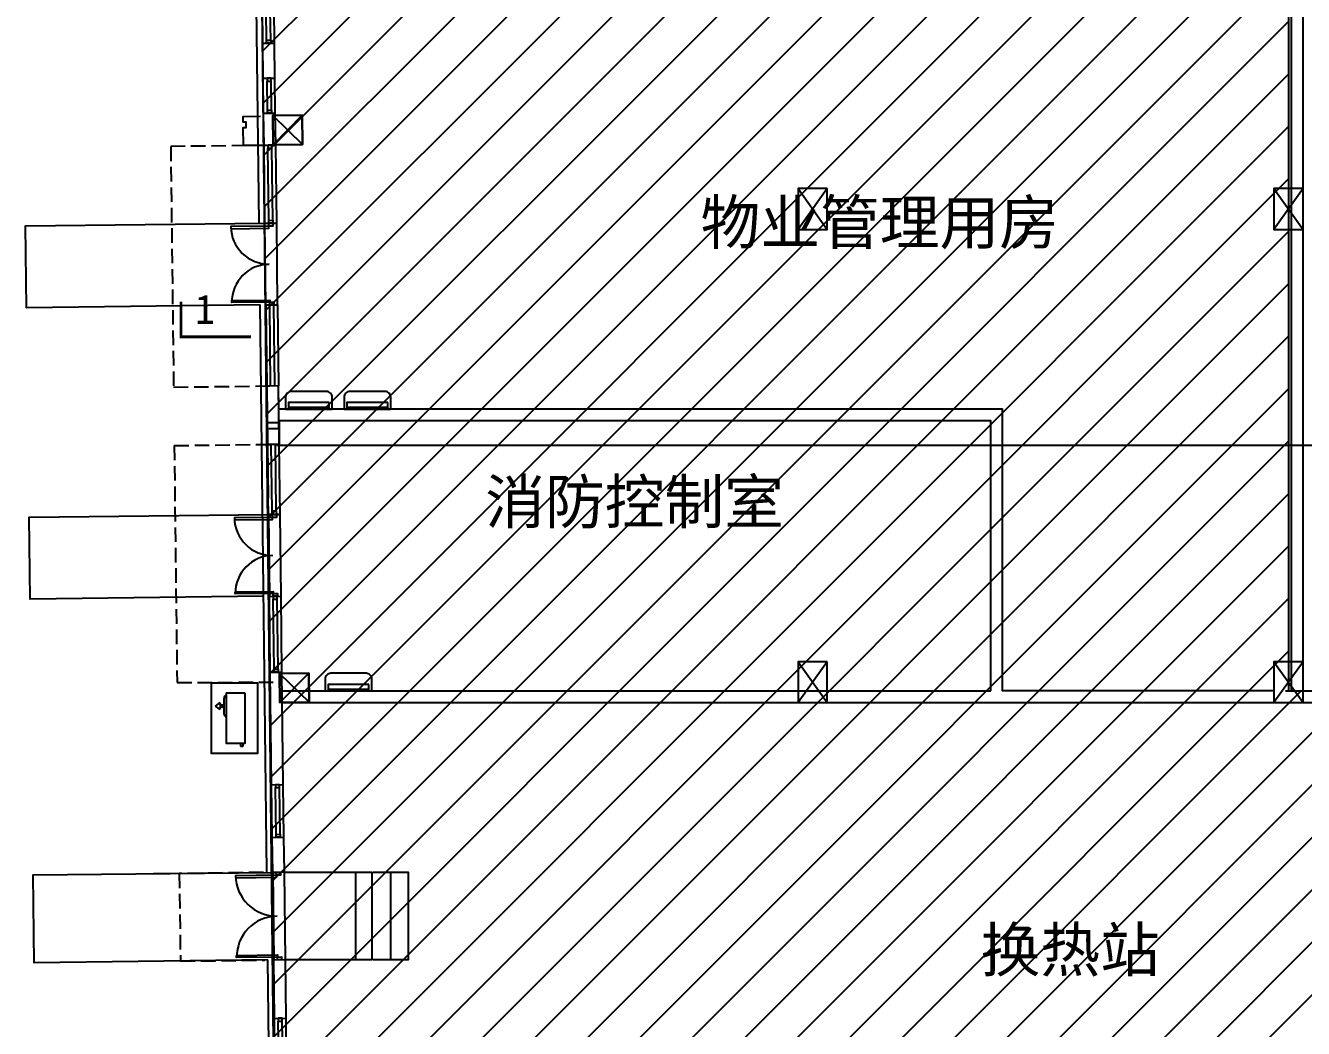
# Model space of a CAD drawing. Header units: millimetres. Extents: x -248992 to 1906102, y -24098 to 332602.
# Drawn here: x 737487 to 759372, y 18071 to 35241 of the extents above; entities that cross this region are included whole.
import ezdxf
from ezdxf.enums import TextEntityAlignment as Align

# ---------------------------------------------------------------- set-up
doc = ezdxf.new("R2010")
doc.units = ezdxf.units.MM
doc.header["$LTSCALE"] = 100
doc.linetypes.add('A6-21#-X-1F$0$X31-1F$0$X31-1F$0$X31-1F$0$DASH', pattern=[0.35, 0.25, -0.1])
for name, color, linetype in [('-ACO-TTLB', 153, 'Continuous'), ('A-CONC', 30, 'Continuous'), ('A-HATCH', 251, 'Continuous'), ('A-ROOM-IDEN', 31, 'Continuous'), ('A6-21#-X-1F$0$-ACO-TTLB', 153, 'Continuous'), ('A6-21#-X-1F$0$A-DETL-HEAT', 33, 'Continuous'), ('A6-21#-X-1F$0$A-EQPM', 202, 'Continuous'), ('A6-21#-X-1F$0$A-HOLE-WALL', 1, 'Continuous'), ('A6-21#-X-1F$0$A-SECT', 150, 'Continuous'), ('A6-21#-X-1F$0$A-SILL', 135, 'Continuous'), ('A6-21#-X-1F$0$A-STAIR', 142, 'Continuous'), ('A6-21#-X-1F$0$A-TITLE', 222, 'Continuous'), ('A6-21#-X-1F$0$A-WALL', 2, 'Continuous'), ('A6-21#-X-1F$0$A-WIND', 126, 'Continuous'), ('A6-21#-X-1F$0$X31-1F$0$X31-1F$0$X31-1F$0$A-BALC', 201, 'Continuous'), ('A6-21#-X-1F$0$XU-CORE-1F$0$A-DOOR', 190, 'Continuous'), ('A6-21#-X-1F$0$金属铝板', 17, 'Continuous'), ('A6-DK-BG-B1F$0$A-STAIR', 142, 'Continuous'), ('A6-W-B1$0$S-WALL-S', 4, 'Continuous'), ('xref(dwg引用图层)', 7, 'Continuous')]:
    doc.layers.add(name, color=color, linetype=linetype)
doc.layers.add('A6-W-B1$0$S-EDIT', color=241, linetype='Continuous', plot=False)
doc.styles.add('A6-21#-X-1F$0$华文细黑', font='STXIHEI.TTF')
doc.styles.add('华文细黑', font='STXIHEI.TTF')

# ---------------------------------------------------------------- blocks, each defined once
blk = doc.blocks.new('*U403')
at = {"linetype": 'ByBlock', "lineweight": -2}
for points in [[(-735, 1415), (-35, 1415), (-35, 1450), (-735, 1450)], [(-35, 1450), (-35, 1500), (35, 1500), (35, 1450)], [(-735, 85), (-35, 85), (-35, 50), (-735, 50)], [(-35, 0), (-35, 50), (35, 50), (35, 0)]]:
    blk.add_lwpolyline(points, close=True, dxfattribs=at)
for centre, start, end in [((-35, 1450), 180, 270), ((-35, 50), 90, 180)]:
    blk.add_arc(centre, 700, start, end, dxfattribs=at)
blk = doc.blocks.new('*U399')
at = {"linetype": 'ByBlock', "lineweight": -2}
for p, q in [((650, 135), (1450, 135)), ((650, 65), (1450, 65))]:
    blk.add_line(p, q, dxfattribs=at)
for points in [[(600, 135), (650, 135), (650, 65), (600, 65)], [(1500, 135), (1450, 135), (1450, 65), (1500, 65)]]:
    blk.add_lwpolyline(points, close=True, dxfattribs=at)
at = {"layer": 'A6-21#-X-1F$0$A-SILL'}
for p, q in [((600, 200), (1500, 200)), ((600, 0), (1500, 0))]:
    blk.add_line(p, q, dxfattribs=at)
blk = doc.blocks.new('*U392')
at = {"linetype": 'ByBlock', "lineweight": -2}
for points in [[(-685, 1315), (-35, 1315), (-35, 1350), (-685, 1350)], [(-35, 1350), (-35, 1400), (35, 1400), (35, 1350)], [(-685, 85), (-35, 85), (-35, 50), (-685, 50)], [(-35, 0), (-35, 50), (35, 50), (35, 0)]]:
    blk.add_lwpolyline(points, close=True, dxfattribs=at)
for centre, start, end in [((-35, 1350), 180, 270), ((-35, 50), 90, 180)]:
    blk.add_arc(centre, 650, start, end, dxfattribs=at)
blk = doc.blocks.new('*U404')
at = {"linetype": 'ByBlock', "lineweight": -2}
for p, q in [((50, 135), (1285, 135)), ((50, 65), (1285, 65))]:
    blk.add_line(p, q, dxfattribs=at)
for points in [[(0, 135), (50, 135), (50, 65), (0, 65)], [(1335, 135), (1285, 135), (1285, 65), (1335, 65)]]:
    blk.add_lwpolyline(points, close=True, dxfattribs=at)
at = {"layer": 'A6-21#-X-1F$0$A-SILL'}
for p, q in [((0, 200), (1335, 200)), ((0, 0), (1335, 0))]:
    blk.add_line(p, q, dxfattribs=at)
blk = doc.blocks.new('*U397')
at = {"linetype": 'ByBlock', "lineweight": -2}
for p, q in [((50, 135), (550, 135)), ((50, 65), (550, 65))]:
    blk.add_line(p, q, dxfattribs=at)
for points in [[(0, 135), (50, 135), (50, 65), (0, 65)], [(600, 135), (550, 135), (550, 65), (600, 65)]]:
    blk.add_lwpolyline(points, close=True, dxfattribs=at)
at = {"layer": 'A6-21#-X-1F$0$A-SILL'}
for p, q in [((0, 200), (600, 200)), ((0, 0), (600, 0))]:
    blk.add_line(p, q, dxfattribs=at)
blk = doc.blocks.new('*U398')
at = {"linetype": 'ByBlock', "lineweight": -2}
for p, q in [((220, 135), (1420, 135)), ((220, 65), (1420, 65))]:
    blk.add_line(p, q, dxfattribs=at)
for points in [[(170, 135), (220, 135), (220, 65), (170, 65)], [(1470, 135), (1420, 135), (1420, 65), (1470, 65)]]:
    blk.add_lwpolyline(points, close=True, dxfattribs=at)
at = {"layer": 'A6-21#-X-1F$0$A-SILL'}
for p, q in [((170, 200), (1470, 200)), ((170, 0), (1470, 0))]:
    blk.add_line(p, q, dxfattribs=at)
blk = doc.blocks.new('A6-21#-X-1F$0$A-Other-Air conditioner internal unit-a1')
at = {"lineweight": -2, "ltscale": 50}
for p, q in [((350, 30), (-350, 30)), ((350, 15), (-350, 15))]:
    blk.add_line(p, q, dxfattribs=at)
blk.add_lwpolyline([(-300, 300), (300, 300, -0.414214), (400, 200), (400, 0), (-400, 0), (-400, 200, -0.414214)], format="xyb", close=True, dxfattribs=at)
blk.add_lwpolyline([(-350, 110), (350, 110), (350, 0), (-350, 0)], close=True, dxfattribs=at)
blk = doc.blocks.new('A6-21#-X-1F$0$A-Other-Air conditioner external unit')
at = {"lineweight": -2, "ltscale": 50}
for p, q in [((480, -25), (435, -25)), ((435, -25), (435, -70)), ((435, -70), (480, -70)), ((480, -70), (480, -25)), ((-70, -355), (-345, -355))]:
    blk.add_line(p, q, dxfattribs=at)
at = {"lineweight": -2}
for p, q in [((-207.5, -500), (-267.5, -420)), ((-267.5, -420), (-227.5, -430)), ((-227.5, -430), (-227.5, -370)), ((-227.5, -370), (-207.5, -400)), ((-207.5, -400), (-187.5, -370)), ((-147.5, -420), (-207.5, -500)), ((-187.5, -370), (-187.5, -430)), ((-187.5, -430), (-147.5, -420)), ((-187.5, -430), (-187.5, -430))]:
    blk.add_line(p, q, dxfattribs=at)
at = {"lineweight": -2, "ltscale": 50}
blk.add_lwpolyline([(-435, 0), (435, 0), (435, -310), (-435, -310)], close=True, dxfattribs=at)
for centre, start, end in [((-345, -310), 180, 270), ((-70, -310), 270, 0)]:
    blk.add_arc(centre, 45, start, end, dxfattribs=at)
blk = doc.blocks.new('*U393')
at = {"layer": 'A6-21#-X-1F$0$A-HOLE-WALL'}
blk.add_lwpolyline([(100, 202), (0, 202), (0, 0), (100, 0)], close=True, dxfattribs=at)
blk.add_solid([(0, 202), (100, 0), (0, 0), (0, 202)], dxfattribs=at)
blk = doc.blocks.new('A6-21#-X-1F')
at = {"layer": 'A6-21#-X-1F$0$-ACO-TTLB'}
for p, q in [((-639, 45790), (-439, 45792)), ((-639, 45790), (-439, 45792)), ((-579, 40803), (-379, 40806)), ((-564, 39403), (-364, 39406)), ((-548, 38103), (-346, 38106))]:
    blk.add_line(p, q, dxfattribs=at)
at = {"layer": 'A6-21#-X-1F$0$A-DETL-HEAT'}
for points in [[(-740, 45792), (-817, 52301)], [(-608, 34680), (-723, 44392)], [(-458, 22084), (-590, 33180)]]:
    blk.add_lwpolyline(points, dxfattribs=at)
at = {"layer": 'A6-21#-X-1F$0$A-SECT'}
blk.add_lwpolyline([(-1562, 37918), (-1562, 36718), (-762, 36718), (-762, 37918)], close=True, dxfattribs=at)
at = {"layer": 'A6-21#-X-1F$0$A-STAIR'}
for p, q in [((-622, 44390), (-639, 45790)), ((-423, 44392), (-439, 45792)), ((-2547, 34656), (-446, 34677)), ((-507, 34677), (-489, 33177)), ((-289, 33180), (-307, 34680)), ((911, 34680), (911, 33180))]:
    blk.add_line(p, q, dxfattribs=at)
for points in [[(-723, 44392), (-4723, 44344), (-4739, 45748), (-639, 45790)], [(-664, 39406), (-4663, 39358), (-4680, 40761), (-580, 40803)], [(-579, 40803), (-562, 39403)], [(-363, 39406), (-379, 40806)], [(-591, 33179), (-4591, 33132), (-4608, 34635), (-507, 34677)], [(-307, 34680), (1193, 34680), (1193, 33180), (-289, 33180)], [(1211, 34680), (1511, 34680), (1511, 33180), (1211, 33180)], [(1511, 34680), (1811, 34680), (1811, 33180), (1511, 33180)]]:
    blk.add_lwpolyline(points, dxfattribs=at)
at = {"layer": 'A6-21#-X-1F$0$A-TITLE', "const_width": 50}
blk.add_lwpolyline([(-2077, 44446), (-2077, 43846), (-877, 43846)], dxfattribs=at)
at = {"layer": 'A6-21#-X-1F$0$A-WALL'}
for p, q in [((17140, 41225), (17140, 52010)), ((16940, 41225), (16940, 51810)), ((-669, 48274), (-677, 48874)), ((-469, 48277), (-477, 48877)), ((-656, 47124), (-662, 47674)), ((-455, 47127), (-462, 47677)), ((-596, 42004), (-607, 43004)), ((-396, 42006), (-407, 43007)), ((16940, 37785), (16940, 41225)), ((17140, 37785), (17140, 41225)), ((11790, 37785), (11790, 40356)), ((-525, 36177), (-548, 38103)), ((-325, 36180), (-348, 38106)), ((-344, 37785), (11790, 37785)), ((16840, 37785), (22240, 37785)), ((-342, 37585), (27840, 37585)), ((-507, 34677), (-514, 35277)), ((-307, 34680), (-314, 35280)), ((-307, 34680), (-507, 34677)), ((-289, 33180), (-489, 33177)), ((-477, 32179), (-489, 33177)), ((-277, 32181), (-289, 33180))]:
    blk.add_line(p, q, dxfattribs=at)
for points in [[(16640, 37785), (11990, 37785), (11990, 42611), (-401, 42610), (-407, 43007), (-607, 43004), (-596, 42004), (-596, 42004)], [(9190, 42411), (-399, 42410), (-396, 42006)], [(11790, 40311), (11790, 42411), (9190, 42411)]]:
    blk.add_lwpolyline(points, dxfattribs=at)
at = {"layer": 'A6-21#-X-1F$0$A-WIND'}
for p, q in [((-677, 48874), (-476, 48877)), ((-669, 48274), (-469, 48277)), ((-662, 47674), (-462, 47677)), ((-656, 47124), (-456, 47127)), ((-622, 44390), (-422, 44392)), ((-622, 44390), (-422, 44392)), ((-422, 44392), (-622, 44390)), ((-622, 44390), (-422, 44392)), ((-542, 43005), (-556, 44390)), ((-472, 43006), (-486, 44391)), ((-396, 42006), (-596, 42004)), ((-596, 42004), (-583, 41086)), ((-515, 40869), (-531, 42005)), ((-445, 40870), (-461, 42006)), ((-379, 40806), (-396, 42006)), ((-379, 40806), (-579, 40803)), ((-579, 40803), (-379, 40806)), ((-579, 40803), (-379, 40806)), ((-525, 36177), (-325, 36180)), ((-514, 35277), (-314, 35280)), ((-479, 32179), (-274, 32181))]:
    blk.add_line(p, q, dxfattribs=at)
for points in [[(-622, 44390), (-607, 43004)], [(-422, 44392), (-407, 43007)], [(-579, 40803), (-379, 40806), (-379, 40806), (-579, 40803), (-583, 41086)]]:
    blk.add_lwpolyline(points, dxfattribs=at)
blk.add_lwpolyline([(-514, 40804), (-515, 40869), (-445, 40870), (-444, 40805)], close=True, dxfattribs=at)
at = {"layer": 'A6-21#-X-1F$0$X31-1F$0$X31-1F$0$X31-1F$0$A-BALC', "linetype": 'A6-21#-X-1F$0$X31-1F$0$X31-1F$0$X31-1F$0$DASH', "ltscale": 10}
for p, q in [((-2193, 41985), (-547, 42005)), ((-2193, 41985), (-2144, 37928)), ((-2144, 37928), (-497, 37934))]:
    blk.add_line(p, q, dxfattribs=at)
for points in [[(-608, 47125), (-2253, 47105), (-2204, 42985), (-558, 43005)], [(-664, 34676), (-2108, 34659), (-2086, 33158), (-642, 33176)]]:
    blk.add_lwpolyline(points, dxfattribs=at)
at = {"layer": 'A6-21#-X-1F$0$金属铝板'}
blk.add_lwpolyline([(-708, 47124), (-1008, 47121), (-1011, 47433), (-961, 47433), (-962, 47521), (-1012, 47521), (-1014, 47621), (-714, 47624)], dxfattribs=at)
at = {"layer": 'A6-21#-X-1F$0$A-EQPM', "xscale": -1}
for p in [(111, 42611), (1115, 42611), (791, 37786)]:
    blk.add_blockref('A6-21#-X-1F$0$A-Other-Air conditioner internal unit-a1', p, dxfattribs=at)
at = {"layer": 'A6-21#-X-1F$0$A-EQPM', "rotation": 270}
blk.add_blockref('A6-21#-X-1F$0$A-Other-Air conditioner external unit', (-986, 37317), dxfattribs=at)
at = {"layer": 'A6-21#-X-1F$0$A-HOLE-WALL', "rotation": 90}
blk.add_blockref('*U393', (-398, 42275), dxfattribs=at)
at = {"layer": 'A6-21#-X-1F$0$A-WIND', "rotation": 90.68421474330546}
for name, p in [('*U397', (-476, 48877)), ('*U397', (-462, 47677)), ('*U404', (-439, 45792)), ('*U398', (-346, 37936)), ('*U399', (-307, 34680)), ('*U399', (-260, 30682))]:
    blk.add_blockref(name, p, dxfattribs=at)
at = {"layer": 'A6-21#-X-1F$0$XU-CORE-1F$0$A-DOOR', "rotation": 0.6842147433054718}
for name, p in [('*U392', (-522, 44391)), ('*U392', (-462, 39404)), ('*U403', (-389, 33179))]:
    blk.add_blockref(name, p, dxfattribs=at)
at = {"layer": 'A6-21#-X-1F$0$A-TITLE', "style": 'A6-21#-X-1F$0$华文细黑'}
blk.add_text('1', height=500, dxfattribs=at).set_placement((-1838, 44569), align=Align.TOP_LEFT)
blk = doc.blocks.new('A6-W-B1$0$Z-1')
at = {"layer": 'A6-W-B1$0$S-EDIT'}
for p, q in [((91833, 54151), (92533, 54651)), ((91833, 54651), (92533, 54151))]:
    blk.add_line(p, q, dxfattribs=at)
at = {"layer": 'A6-W-B1$0$S-WALL-S', "color": 0, "linetype": 'ByBlock', "lineweight": -2}
blk.add_lwpolyline([(91833, 54651), (91833, 54151), (92533, 54151), (92533, 54651), (91833, 54651)], dxfattribs=at)
blk = doc.blocks.new('A6-W-B1$0$Z-3')
at = {"layer": 'A6-W-B1$0$S-EDIT'}
for p, q in [((-250, 250), (250, -250)), ((250, 250), (-250, -250))]:
    blk.add_line(p, q, dxfattribs=at)
at = {"layer": 'A6-W-B1$0$S-WALL-S', "color": 0, "linetype": 'ByBlock', "lineweight": -2}
blk.add_lwpolyline([(250, 250), (-250, 250), (-250, -250), (250, -250), (250, 250)], dxfattribs=at)
blk = doc.blocks.new('A6-W-B1', base_point=(85957, 40190))
at = {"layer": 'A6-W-B1$0$S-WALL-S'}
for name, p, rotation in [('A6-W-B1$0$Z-3', (85717, 73643), 0.6844278357203063), ('A6-W-B1$0$Z-1', (40306, 164473), 270), ('A6-W-B1$0$Z-1', (48456, 164473), 270), ('A6-W-B1$0$Z-3', (85831, 64093), 0.6844278357203063), ('A6-W-B1$0$Z-1', (40306, 156373), 270), ('A6-W-B1$0$Z-1', (48456, 156373), 270)]:
    blk.add_blockref(name, p, dxfattribs=dict(at, rotation=rotation))
blk = doc.blocks.new('A6-DK-BG-B1F')
at = {"layer": 'A6-DK-BG-B1F$0$A-STAIR'}
blk.add_line((44300, 28050), (-426, 28050), dxfattribs=at)
blk = doc.blocks.new('dttc')
at = {"layer": 'A-HATCH'}
h = blk.add_hatch(dxfattribs=at)
h.set_pattern_fill('ANSI31', color=256, scale=200)
h.paths.add_polyline_path([(16050, 4150), (16050, 11950), (28050, 11950), (28050, 23850), (16900, 23850), (16900, 38075), (6629, 38075), (6629, 40275), (-730, 40275), (-140, -13441), (20110, -13425), (20110, -7795), (16148, -7795), (16148, -9025), (7020, -9025), (7020, -2075), (10100, -2075), (10100, -75), (12950, -75), (13000, 4150)])
blk.add_lwpolyline([(12950, -75), (10100, -75), (10100, -2075), (7020, -2075), (7020, -9025), (16148, -9025), (16148, -7795), (20110, -7795), (20110, -13425), (-140, -13441), (-730, 40275), (6629, 40275), (6629, 38075), (16900, 38075), (16900, 23850), (28050, 23850), (28050, 11950)], dxfattribs=at)

msp = doc.modelspace()

# ---------------------------------------------------------------- linework, layer by layer
at = {"layer": 'A-CONC'}
for points in [[(741723.6, 33700.1), (742223.6, 33706), (742229.5, 33206.1), (741729.6, 33200.1)], [(741837.6, 24150), (742337.5, 24155.9), (742343.5, 23656), (741843.6, 23650)]]:
    msp.add_lwpolyline(points, close=True, dxfattribs=at)

# ---------------------------------------------------------------- block references
at = {"layer": '-ACO-TTLB'}
msp.add_blockref('dttc', (742216.9, 0), dxfattribs=at)
at = {"layer": 'xref(dwg引用图层)'}
for name, p in [('A6-W-B1', (742216.9, 0)), ('A6-DK-BG-B1F', (742216.9, 0)), ('A6-21#-X-1F', (742226.9, -13935))]:
    msp.add_blockref(name, p, dxfattribs=at)

# ---------------------------------------------------------------- texts
at = {"layer": 'A-ROOM-IDEN', "style": '华文细黑'}
for s, p in [('物业管理用房', (752116.9, 31497.1)), ('消防控制室', (747917.3, 26713.5)), ('换热站', (755378.5, 19043.2))]:
    msp.add_text(s, height=750, dxfattribs=at).set_placement(p, align=Align.CENTER)

doc.saveas('drawing.dxf')
